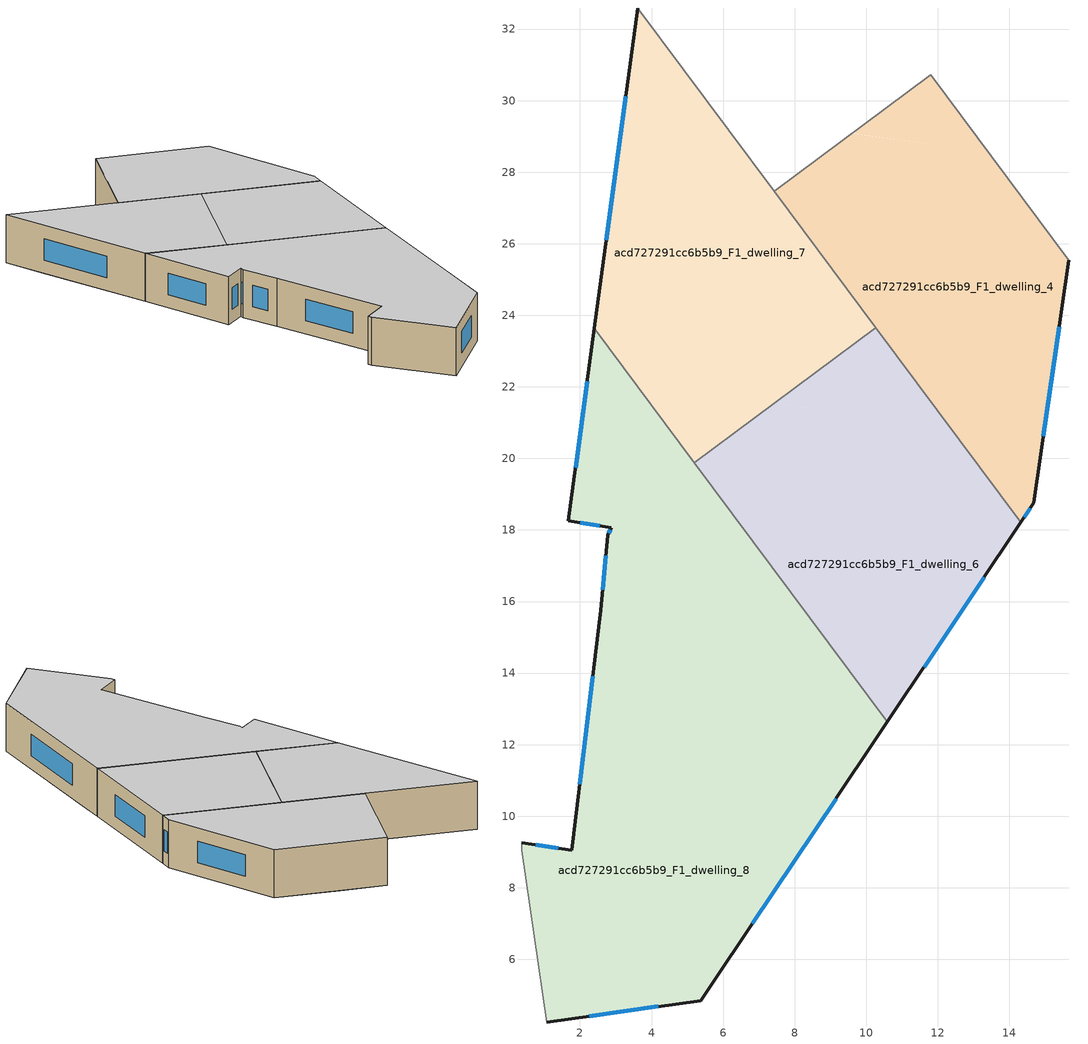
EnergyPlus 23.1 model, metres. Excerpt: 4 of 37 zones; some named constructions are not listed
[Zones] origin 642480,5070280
acd727291cc6b5b9_F1_dwelling_4
 floor to acd727291cc6b5b9_F0_dwelling_2 (EU_floor_Construction): 14.94,20.5 14.69,18.75 14.32,18.21 12.35,20.86 z3
 floor to acd727291cc6b5b9_F0_dwelling_4 (EU_floor_Construction): 13.41,28.56 15.66,25.54 14.94,20.5 12.35,20.86 9.11,25.21 9.64,29.08 z3
 floor to acd727291cc6b5b9_F0_dwelling_3 (EU_floor_Construction): 9.64,29.08 9.11,25.21 7.43,27.46 9.6,29.08 z3
 floor to acd727291cc6b5b9_F0_dwelling_6 (EU_floor_Construction): 11.8,30.72 13.41,28.56 9.69,29.07 9.71,29.16 z3
 wall outside (EU_wall_Construction): 14.32,18.21 14.69,18.75 15.66,25.54 z3:6
 wall to acd727291cc6b5b9_F1_dwelling_5 (EU_wall_Construction): 11.8,30.72 7.43,27.46 z3:6
 wall to acd727291cc6b5b9_F1_dwelling_2 (EU_wall_Construction): 15.66,25.54 11.8,30.72 z3:6
 wall to acd727291cc6b5b9_F1_dwelling_6 (EU_wall_Construction): 10.27,23.65 14.32,18.21 z3:6
 wall to acd727291cc6b5b9_F1_dwelling_7 (EU_wall_Construction): 7.43,27.46 10.27,23.65 z3:6
 window (EU_Window_Construction): 14.95,20.62 15.39,23.68 / 14.42,18.36 14.59,18.6 z3.83:5.17
 ceiling to acd727291cc6b5b9_F2_dwelling_4 (EU_floor_Construction): 14.69,18.75 15.66,25.54 11.8,30.72 7.43,27.46 14.32,18.21 z6
acd727291cc6b5b9_F1_dwelling_6
 floor to acd727291cc6b5b9_F0_dwelling_1 (EU_floor_Construction): 8.17,21.43 7.53,16.75 5.2,19.88 7.43,21.54 z3
 floor to acd727291cc6b5b9_F0_dwelling_2 (EU_floor_Construction): 12.35,20.86 14.32,18.21 10.59,12.63 7.53,16.75 8.17,21.43 z3
 floor to acd727291cc6b5b9_F0_dwelling_4 (EU_floor_Construction): 10.27,23.65 12.35,20.86 8.58,21.38 8.74,22.51 z3
 floor to acd727291cc6b5b9_F0_dwelling_3 (EU_floor_Construction): 8.74,22.51 8.58,21.38 7.43,21.54 z3
 wall outside (EU_wall_Construction): 10.59,12.63 14.32,18.21 z3:6
 wall to acd727291cc6b5b9_F1_dwelling_7 (EU_wall_Construction): 10.27,23.65 5.2,19.88 z3:6
 wall to acd727291cc6b5b9_F1_dwelling_8 (EU_wall_Construction): 5.2,19.88 10.59,12.63 z3:6
 window (EU_Window_Construction): 11.62,14.17 13.3,16.67 z3.83:5.17
 ceiling to acd727291cc6b5b9_F2_dwelling_6 (EU_floor_Construction): 10.59,12.63 14.32,18.21 10.27,23.65 5.2,19.88 z6
acd727291cc6b5b9_F1_dwelling_7
 floor to acd727291cc6b5b9_F0_dwelling_3 (EU_floor_Construction): 5.84,29.6 9.11,25.21 8.74,22.51 7.43,21.54 3.57,22.07 2.4,23.63 3.26,29.95 z3
 floor to acd727291cc6b5b9_F0_dwelling_5 (EU_floor_Construction): 3.62,32.59 5.84,29.6 3.26,29.95 z3
 floor to acd727291cc6b5b9_F0_dwelling_1 (EU_floor_Construction): 7.43,21.54 5.2,19.88 3.57,22.07 z3
 floor to acd727291cc6b5b9_F0_dwelling_4 (EU_floor_Construction): 9.11,25.21 10.27,23.65 8.74,22.51 z3
 wall outside (EU_wall_Construction): 3.62,32.59 2.4,23.63 z3:6
 wall to acd727291cc6b5b9_F1_dwelling_5 (EU_wall_Construction): 7.43,27.46 3.62,32.59 z3:6
 wall to acd727291cc6b5b9_F1_dwelling_8 (EU_wall_Construction): 2.4,23.63 5.2,19.88 z3:6
 window (EU_Window_Construction): 3.28,30.12 2.74,26.1 z3.83:5.17
 ceiling to acd727291cc6b5b9_F2_dwelling_7 (EU_floor_Construction): 10.27,23.65 3.62,32.59 2.4,23.63 5.2,19.88 z6
acd727291cc6b5b9_F1_dwelling_8
 floor to acd727291cc6b5b9_F0_dwelling_0 (EU_floor_Construction): 9.95,11.67 5.38,4.85 1.07,4.25 0.37,9.05 0.37,9.25 1.78,9.05 2.22,12.74 z3
 floor to acd727291cc6b5b9_F0_dwelling_1 (EU_floor_Construction): 3.57,22.07 7.53,16.75 6.89,12.09 2.22,12.74 2.58,15.76 2.78,17.86 2.88,18.06 1.68,18.26 2.22,22.25 z3
 floor to acd727291cc6b5b9_F0_dwelling_2 (EU_floor_Construction): 7.53,16.75 10.59,12.63 9.95,11.67 6.89,12.09 z3
 floor to acd727291cc6b5b9_F0_dwelling_3 (EU_floor_Construction): 2.4,23.63 3.57,22.07 2.22,22.25 z3
 wall outside (EU_wall_Construction): 2.4,23.63 1.68,18.26 2.88,18.06 2.78,17.86 2.58,15.76 1.78,9.05 0.37,9.25 / 1.07,4.25 5.38,4.85 10.59,12.63 z3:6
 wall adiabatic (EU_wall_Construction): 0.37,9.25 0.37,9.05 1.07,4.25 z3:6
 window (EU_Window_Construction): 1.39,9.11 0.76,9.2 / 2.36,13.91 2,10.9 / 2.72,17.28 2.63,16.33 / 2.85,18 2.81,17.91 / 2.01,18.2 2.55,18.11 / 2.2,22.15 1.88,19.74 / 6.81,6.99 9.16,10.49 / 2.26,4.41 4.19,4.68 z3.83:5.17
 ceiling to acd727291cc6b5b9_F2_dwelling_8 (EU_floor_Construction): 5.38,4.85 10.59,12.63 2.4,23.63 1.68,18.26 2.88,18.06 2.78,17.86 2.58,15.76 1.78,9.05 0.37,9.25 0.37,9.05 1.07,4.25 z6
[SCHEDULE:FILE] Column Number=1; Rows to Skip at Top=0; Number of Hours of Data=8760; Column Separator=Comma; Interpolate to Timestep=No; Minutes per Item=60; Adjust Schedule for Daylight Savings=Yes
Name | File
EU_Step8_GainSchedule_acd727291cc6b5b9_F1_dwelling_7_f000 | ../../schedules/acd727291cc6b5b9/acd727291cc6b5b9_F1_dwelling_7_f000_gain.csv
EU_Step8_GainSchedule_acd727291cc6b5b9_F1_dwelling_8_f000 | ../../schedules/acd727291cc6b5b9/acd727291cc6b5b9_F1_dwelling_8_f000_gain.csv
EU_Step8_GainSchedule_acd727291cc6b5b9_F2_dwelling_0_f000 | ../../schedules/acd727291cc6b5b9/acd727291cc6b5b9_F2_dwelling_0_f000_gain.csv
EU_Step8_GainSchedule_acd727291cc6b5b9_F2_dwelling_1_f000 | ../../schedules/acd727291cc6b5b9/acd727291cc6b5b9_F2_dwelling_1_f000_gain.csv
EU_Step8_GainSchedule_acd727291cc6b5b9_F2_dwelling_2_f000 | ../../schedules/acd727291cc6b5b9/acd727291cc6b5b9_F2_dwelling_2_f000_gain.csv
EU_Step8_GainSchedule_acd727291cc6b5b9_F2_dwelling_3_f000 | ../../schedules/acd727291cc6b5b9/acd727291cc6b5b9_F2_dwelling_3_f000_gain.csv
EU_Step8_GainSchedule_acd727291cc6b5b9_F2_dwelling_4_f000 | ../../schedules/acd727291cc6b5b9/acd727291cc6b5b9_F2_dwelling_4_f000_gain.csv
EU_Step8_GainSchedule_acd727291cc6b5b9_F2_dwelling_5_f000 | ../../schedules/acd727291cc6b5b9/acd727291cc6b5b9_F2_dwelling_5_f000_gain.csv
EU_Step8_GainSchedule_acd727291cc6b5b9_F2_dwelling_6_f000 | ../../schedules/acd727291cc6b5b9/acd727291cc6b5b9_F2_dwelling_6_f000_gain.csv
EU_Step8_GainSchedule_acd727291cc6b5b9_F2_dwelling_7_f000 | ../../schedules/acd727291cc6b5b9/acd727291cc6b5b9_F2_dwelling_7_f000_gain.csv
EU_Step8_GainSchedule_acd727291cc6b5b9_F2_dwelling_8_f000 | ../../schedules/acd727291cc6b5b9/acd727291cc6b5b9_F2_dwelling_8_f000_gain.csv
